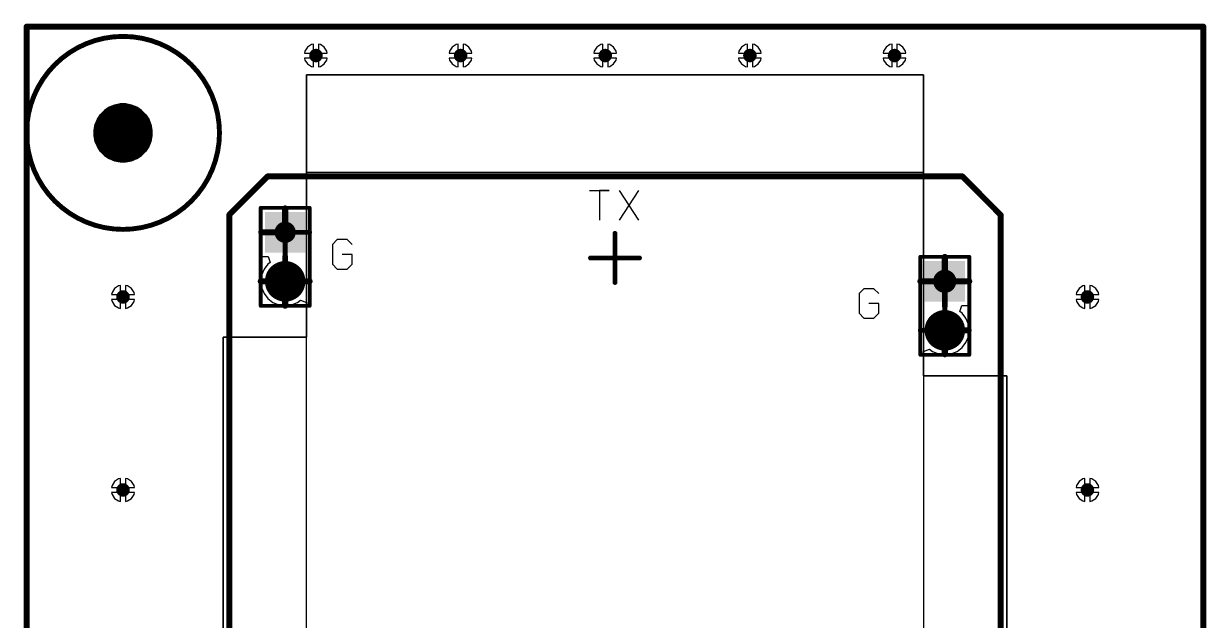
# Model space of a CAD drawing. Header units: millimetres. Extents: x 45 to 209, y 90 to 189.
# Drawn here: x 111.2 to 172.5, y 158.1 to 189 of the extents above; entities that cross this region are included whole.
import ezdxf

# ---------------------------------------------------------------- set-up
doc = ezdxf.new("R2010")
doc.units = ezdxf.units.MM
for name, color, linetype in [('BottomLayer', 5, 'Continuous'), ('BottomSolder', 6, 'Continuous'), ('Mechanical1', 6, 'Continuous'), ('Mechanical15', 56, 'Continuous'), ('Mechanical3', 76, 'Continuous'), ('MultiLayer', 9, 'Continuous'), ('PadHoleLayer', 156, 'Continuous'), ('TopLayer', 1, 'Continuous'), ('TopOverlay', 2, 'Continuous'), ('TopPaste', 8, 'Continuous'), ('TopSolder', 216, 'Continuous'), ('ViaHoleLayer', 16, 'Continuous')]:
    doc.layers.add(name, color=color, linetype=linetype)

# ---------------------------------------------------------------- blocks, each defined once
blk = doc.blocks.new('25B19271_CD6F_4BC8_A99B_F617D566DC9C_11')
at = {"layer": 'Mechanical3', "const_width": 0.254}
for points in [[(-17.1, 38.16), (-17.1, 40.7)], [(-18.37, 39.43), (-15.83, 39.43)], [(0, 36.83), (0, 39.37)], [(-17.1, 35.62), (-17.1, 38.16)], [(-1.27, 38.1), (1.27, 38.1)], [(17.1, 35.62), (17.1, 38.16)], [(-18.37, 36.89), (-15.83, 36.89)], [(15.83, 36.89), (18.37, 36.89)], [(17.1, 33.08), (17.1, 35.62)], [(15.83, 34.35), (18.37, 34.35)], [(-17.1, 0), (-17.1, 2.54)], [(17.1, 0), (17.1, 2.54)], [(-18.37, 1.27), (-15.83, 1.27)], [(0, -1.27), (0, 1.27)], [(15.83, 1.27), (18.37, 1.27)], [(-17.1, -2.54), (-17.1, 0)], [(-1.27, 0), (1.27, 0)], [(17.1, -2.54), (17.1, 0)], [(-18.37, -1.27), (-15.83, -1.27)], [(15.83, -1.27), (18.37, -1.27)]]:
    blk.add_lwpolyline(points, dxfattribs=at)
at = {"layer": 'Mechanical3', "const_width": 0.127}
for points in [[(-17.164, 40.7, 1), (-17.037, 40.7, 1)], [(-18.434, 39.43, 1), (-18.307, 39.43, 1)], [(-15.894, 39.43, 1), (-15.767, 39.43, 1)], [(-0.064, 39.37, 1), (0.064, 39.37, 1)], [(-17.164, 38.16, 1), (-17.037, 38.16, 1)], [(-17.164, 38.16, 1), (-17.037, 38.16, 1)], [(-1.333, 38.1, 1), (-1.206, 38.1, 1)], [(1.206, 38.1, 1), (1.333, 38.1, 1)], [(17.036, 38.16, 1), (17.163, 38.16, 1)], [(-18.434, 36.89, 1), (-18.307, 36.89, 1)], [(-15.894, 36.89, 1), (-15.767, 36.89, 1)], [(-0.064, 36.83, 1), (0.064, 36.83, 1)], [(15.766, 36.89, 1), (15.893, 36.89, 1)], [(18.306, 36.89, 1), (18.433, 36.89, 1)], [(-17.164, 35.62, 1), (-17.037, 35.62, 1)], [(17.036, 35.62, 1), (17.163, 35.62, 1)], [(17.036, 35.62, 1), (17.163, 35.62, 1)], [(15.766, 34.35, 1), (15.893, 34.35, 1)], [(18.306, 34.35, 1), (18.433, 34.35, 1)], [(17.036, 33.08, 1), (17.163, 33.08, 1)], [(-17.164, 2.54, 1), (-17.037, 2.54, 1)], [(17.036, 2.54, 1), (17.163, 2.54, 1)], [(-18.434, 1.27, 1), (-18.307, 1.27, 1)], [(-15.894, 1.27, 1), (-15.767, 1.27, 1)], [(-0.064, 1.27, 1), (0.064, 1.27, 1)], [(15.766, 1.27, 1), (15.893, 1.27, 1)], [(18.306, 1.27, 1), (18.433, 1.27, 1)], [(-17.164, 0, 1), (-17.037, 0, 1)], [(-17.164, 0, 1), (-17.037, 0, 1)], [(-1.333, 0, 1), (-1.206, 0, 1)], [(1.206, 0, 1), (1.333, 0, 1)], [(17.036, 0, 1), (17.163, 0, 1)], [(17.036, 0, 1), (17.163, 0, 1)], [(-18.434, -1.27, 1), (-18.307, -1.27, 1)], [(-15.894, -1.27, 1), (-15.767, -1.27, 1)], [(-0.064, -1.27, 1), (0.064, -1.27, 1)], [(15.766, -1.27, 1), (15.893, -1.27, 1)], [(18.306, -1.27, 1), (18.433, -1.27, 1)], [(-17.164, -2.54, 1), (-17.037, -2.54, 1)], [(17.036, -2.54, 1), (17.163, -2.54, 1)]]:
    blk.add_lwpolyline(points, format="xyb", close=True, dxfattribs=at)
at = {"layer": 'MultiLayer'}
for p, q in [((-16, 34), (-16, 42.545)), ((-16, 42.545), (-16, 42.545)), ((-16, 42.545), (16, 42.545)), ((16, 42.545), (16, 32)), ((-20.32, 4), (-20.32, 34)), ((-20.32, 34), (-16, 34)), ((16, 32), (20.32, 32)), ((20.32, 32), (20.32, 4)), ((-16, 4), (-20.32, 4)), ((-16, -4.17), (-16, 4)), ((20.32, 4), (16, 4)), ((16, 4), (16, -4.445)), ((20.32, 4), (20.32, 4)), ((15.725, -4.17), (-16, -4.17)), ((16, -4.445), (15.725, -4.17))]:
    blk.add_line(p, q, dxfattribs=at)
at = {"layer": 'TopLayer'}
blk.add_line((-16, 42), (-16, 42), dxfattribs=at)
at = {"layer": 'TopOverlay'}
for p, q in [((-1.315, 41.589), (-0.299, 41.589)), ((-0.299, 41.589), (-0.807, 41.589)), ((-0.807, 41.589), (-0.807, 40.065)), ((0.209, 41.589), (1.224, 40.065)), ((1.224, 41.589), (0.209, 40.065)), ((-14.396, 39.049), (-14.65, 38.795)), ((-14.65, 38.795), (-14.65, 37.779)), ((-13.888, 39.049), (-14.396, 39.049)), ((-13.634, 38.795), (-13.888, 39.049)), ((-13.634, 38.287), (-14.142, 38.287)), ((-13.634, 37.779), (-13.634, 38.287)), ((-14.65, 37.779), (-14.396, 37.525)), ((-14.396, 37.525), (-13.888, 37.525)), ((-13.888, 37.525), (-13.634, 37.779)), ((12.909, 36.509), (12.655, 36.255)), ((12.655, 36.255), (12.655, 35.239)), ((13.417, 36.509), (12.909, 36.509)), ((13.671, 36.255), (13.417, 36.509)), ((13.671, 35.747), (13.163, 35.747)), ((13.671, 35.239), (13.671, 35.747)), ((12.655, 35.239), (12.909, 34.985)), ((12.909, 34.985), (13.417, 34.985)), ((13.417, 34.985), (13.671, 35.239)), ((-14.65, 0.949), (-14.142, 0.949)), ((-14.142, 0.949), (-14.396, 0.949)), ((-14.396, 0.949), (-14.396, -0.575)), ((-12.365, 0.949), (-13.38, 0.949)), ((-13.38, 0.949), (-13.38, 0.187)), ((13.671, 0.949), (12.655, 0.949)), ((12.655, 0.949), (12.655, 0.187)), ((14.179, 0.949), (14.179, -0.067)), ((15.194, -0.067), (15.194, 0.949)), ((-13.38, 0.187), (-12.873, 0.187)), ((-12.873, 0.187), (-13.38, 0.187)), ((-13.38, 0.187), (-13.38, -0.575)), ((12.655, 0.187), (13.163, 0.441)), ((13.163, 0.441), (13.417, 0.441)), ((13.417, 0.441), (13.671, 0.187)), ((13.671, 0.187), (13.671, -0.321)), ((-14.396, -0.575), (-14.65, -0.575)), ((-14.65, -0.575), (-14.142, -0.575)), ((12.909, -0.575), (12.655, -0.321)), ((13.417, -0.575), (12.909, -0.575)), ((13.671, -0.321), (13.417, -0.575)), ((14.179, -0.067), (14.686, -0.575)), ((14.686, -0.575), (15.194, -0.067)), ((-0.68, -3.115), (-0.68, -1.591)), ((-0.68, -1.591), (0.082, -1.591)), ((0.082, -1.591), (0.336, -1.845)), ((0.844, -1.591), (1.859, -3.115)), ((1.859, -1.591), (0.844, -3.115)), ((0.336, -2.353), (0.082, -2.607)), ((0.336, -1.845), (0.336, -2.353)), ((0.082, -2.607), (-0.68, -2.607)), ((-0.172, -2.607), (0.336, -3.115))]:
    blk.add_line(p, q, dxfattribs=at)
at = {"layer": 'TopOverlay', "const_width": 0.254}
for points in [[(-20, 40.33), (-18, 42.33)], [(-20, 40.33), (-18, 42.33)], [(-18, 42.33), (18, 42.33)], [(-18, 42.33), (18, 42.33)], [(18, 42.33), (20, 40.33)], [(18, 42.33), (20, 40.33)], [(-20, -2.17), (-20, 40.33)], [(-20, -2.17), (-20, 40.33)], [(20, -2.17), (20, 40.33)], [(20, -2.17), (20, 40.33)], [(-20, -2.17), (-18, -4.17)], [(-20, -2.17), (-18, -4.17)], [(18, -4.17), (20, -2.17)], [(18, -4.17), (20, -2.17)], [(-18, -4.17), (18, -4.17)], [(-18, -4.17), (18, -4.17)]]:
    blk.add_lwpolyline(points, dxfattribs=at)
at = {"layer": 'TopOverlay', "const_width": 0.127}
for points in [[(-18.064, 42.33, 1), (-17.937, 42.33, 1)], [(-18.064, 42.33, 1), (-17.937, 42.33, 1)], [(-18.064, 42.33, 1), (-17.937, 42.33, 1)], [(-18.064, 42.33, 1), (-17.937, 42.33, 1)], [(17.936, 42.33, 1), (18.063, 42.33, 1)], [(17.936, 42.33, 1), (18.063, 42.33, 1)], [(17.936, 42.33, 1), (18.063, 42.33, 1)], [(17.936, 42.33, 1), (18.063, 42.33, 1)], [(-20.064, 40.33, 1), (-19.937, 40.33, 1)], [(-20.064, 40.33, 1), (-19.937, 40.33, 1)], [(-20.064, 40.33, 1), (-19.937, 40.33, 1)], [(-20.064, 40.33, 1), (-19.937, 40.33, 1)], [(19.936, 40.33, 1), (20.063, 40.33, 1)], [(19.936, 40.33, 1), (20.063, 40.33, 1)], [(19.936, 40.33, 1), (20.063, 40.33, 1)], [(19.936, 40.33, 1), (20.063, 40.33, 1)], [(-20.064, -2.17, 1), (-19.937, -2.17, 1)], [(-20.064, -2.17, 1), (-19.937, -2.17, 1)], [(-20.064, -2.17, 1), (-19.937, -2.17, 1)], [(-20.064, -2.17, 1), (-19.937, -2.17, 1)], [(19.936, -2.17, 1), (20.063, -2.17, 1)], [(19.936, -2.17, 1), (20.063, -2.17, 1)], [(19.936, -2.17, 1), (20.063, -2.17, 1)], [(19.936, -2.17, 1), (20.063, -2.17, 1)], [(-18.064, -4.17, 1), (-17.937, -4.17, 1)], [(-18.064, -4.17, 1), (-17.937, -4.17, 1)], [(-18.064, -4.17, 1), (-17.937, -4.17, 1)], [(-18.064, -4.17, 1), (-17.937, -4.17, 1)], [(17.936, -4.17, 1), (18.063, -4.17, 1)], [(17.936, -4.17, 1), (18.063, -4.17, 1)], [(17.936, -4.17, 1), (18.063, -4.17, 1)], [(17.936, -4.17, 1), (18.063, -4.17, 1)]]:
    blk.add_lwpolyline(points, format="xyb", close=True, dxfattribs=at)
blk = doc.blocks.new('0FBEB40D_2B6D_43C7_945F_A2D40A82B953_55')
at = {"layer": 'BottomLayer', "const_width": 1}
blk.add_lwpolyline([(2.04, 0, 1), (3.04, 0, 1)], format="xyb", close=True, dxfattribs=at)
at = {"layer": 'BottomLayer'}
blk.add_solid([(-1, -1), (1, -1), (-1, 1), (1, 1)], dxfattribs=at)
at = {"layer": 'BottomSolder', "const_width": 1.051}
blk.add_lwpolyline([(2.015, 0, 1), (3.065, 0, 1)], format="xyb", close=True, dxfattribs=at)
at = {"layer": 'BottomSolder'}
blk.add_solid([(-1.051, -1.051), (1.051, -1.051), (-1.051, 1.051), (1.051, 1.051)], dxfattribs=at)
at = {"layer": 'MultiLayer', "const_width": 1}
blk.add_lwpolyline([(2.04, 0, 1), (3.04, 0, 1)], format="xyb", close=True, dxfattribs=at)
at = {"layer": 'MultiLayer'}
blk.add_solid([(-1, -1), (1, -1), (-1, 1), (1, 1)], dxfattribs=at)
at = {"layer": 'PadHoleLayer', "const_width": 0.55}
for points in [[(-0.275, 0, 1), (0.275, 0, 1)], [(2.265, 0, 1), (2.815, 0, 1)]]:
    blk.add_lwpolyline(points, format="xyb", close=True, dxfattribs=at)
at = {"layer": 'TopLayer', "const_width": 1}
blk.add_lwpolyline([(2.04, 0, 1), (3.04, 0, 1)], format="xyb", close=True, dxfattribs=at)
at = {"layer": 'TopLayer'}
blk.add_solid([(-1, -1), (1, -1), (-1, 1), (1, 1)], dxfattribs=at)
at = {"layer": 'TopOverlay', "const_width": 0.2}
for points in [[(3.81, 1.27), (-1.27, 1.27)], [(-1.27, -1.27), (-1.27, 1.27)], [(3.81, -1.27), (3.81, 1.27)], [(3.81, -1.27), (-1.27, -1.27)]]:
    blk.add_lwpolyline(points, dxfattribs=at)
at = {"layer": 'TopOverlay', "const_width": 0.1}
for points in [[(-1.32, 1.27, 1), (-1.22, 1.27, 1)], [(-1.32, 1.27, 1), (-1.22, 1.27, 1)], [(3.76, 1.27, 1), (3.86, 1.27, 1)], [(3.76, 1.27, 1), (3.86, 1.27, 1)], [(-1.32, -1.27, 1), (-1.22, -1.27, 1)], [(-1.32, -1.27, 1), (-1.22, -1.27, 1)], [(3.76, -1.27, 1), (3.86, -1.27, 1)], [(3.76, -1.27, 1), (3.86, -1.27, 1)]]:
    blk.add_lwpolyline(points, format="xyb", close=True, dxfattribs=at)
at = {"layer": 'TopSolder', "const_width": 1.051}
blk.add_lwpolyline([(2.015, 0, 1), (3.065, 0, 1)], format="xyb", close=True, dxfattribs=at)
at = {"layer": 'TopSolder'}
blk.add_solid([(-1.051, -1.051), (1.051, -1.051), (-1.051, 1.051), (1.051, 1.051)], dxfattribs=at)
blk = doc.blocks.new('0FBEB40D_2B6D_43C7_945F_A2D40A82B953_56')
at = {"layer": 'BottomLayer', "const_width": 1}
blk.add_lwpolyline([(2.04, 0, 1), (3.04, 0, 1)], format="xyb", close=True, dxfattribs=at)
at = {"layer": 'BottomLayer'}
blk.add_solid([(-1, -1), (1, -1), (-1, 1), (1, 1)], dxfattribs=at)
at = {"layer": 'BottomSolder', "const_width": 1.051}
blk.add_lwpolyline([(2.015, 0, 1), (3.065, 0, 1)], format="xyb", close=True, dxfattribs=at)
at = {"layer": 'BottomSolder'}
blk.add_solid([(-1.051, -1.051), (1.051, -1.051), (-1.051, 1.051), (1.051, 1.051)], dxfattribs=at)
at = {"layer": 'MultiLayer', "const_width": 1}
blk.add_lwpolyline([(2.04, 0, 1), (3.04, 0, 1)], format="xyb", close=True, dxfattribs=at)
at = {"layer": 'MultiLayer'}
blk.add_solid([(-1, -1), (1, -1), (-1, 1), (1, 1)], dxfattribs=at)
at = {"layer": 'PadHoleLayer', "const_width": 0.55}
for points in [[(-0.275, 0, 1), (0.275, 0, 1)], [(2.265, 0, 1), (2.815, 0, 1)]]:
    blk.add_lwpolyline(points, format="xyb", close=True, dxfattribs=at)
at = {"layer": 'TopLayer', "const_width": 1}
blk.add_lwpolyline([(2.04, 0, 1), (3.04, 0, 1)], format="xyb", close=True, dxfattribs=at)
at = {"layer": 'TopLayer'}
blk.add_solid([(-1, -1), (1, -1), (-1, 1), (1, 1)], dxfattribs=at)
at = {"layer": 'TopOverlay', "const_width": 0.2}
for points in [[(3.81, 1.27), (-1.27, 1.27)], [(-1.27, -1.27), (-1.27, 1.27)], [(3.81, -1.27), (3.81, 1.27)], [(3.81, -1.27), (-1.27, -1.27)]]:
    blk.add_lwpolyline(points, dxfattribs=at)
at = {"layer": 'TopOverlay', "const_width": 0.1}
for points in [[(-1.32, 1.27, 1), (-1.22, 1.27, 1)], [(-1.32, 1.27, 1), (-1.22, 1.27, 1)], [(3.76, 1.27, 1), (3.86, 1.27, 1)], [(3.76, 1.27, 1), (3.86, 1.27, 1)], [(-1.32, -1.27, 1), (-1.22, -1.27, 1)], [(-1.32, -1.27, 1), (-1.22, -1.27, 1)], [(3.76, -1.27, 1), (3.86, -1.27, 1)], [(3.76, -1.27, 1), (3.86, -1.27, 1)]]:
    blk.add_lwpolyline(points, format="xyb", close=True, dxfattribs=at)
at = {"layer": 'TopSolder', "const_width": 1.051}
blk.add_lwpolyline([(2.015, 0, 1), (3.065, 0, 1)], format="xyb", close=True, dxfattribs=at)
at = {"layer": 'TopSolder'}
blk.add_solid([(-1.051, -1.051), (1.051, -1.051), (-1.051, 1.051), (1.051, 1.051)], dxfattribs=at)
blk = doc.blocks.new('FIDUCIAL_IPC_7351A_68')
at = {"layer": 'Mechanical15', "const_width": 0.1}
for points in [[(-0.5, 0), (0.5, 0)], [(0, -0.5), (0, 0.5)]]:
    blk.add_lwpolyline(points, dxfattribs=at)
at = {"layer": 'Mechanical15', "const_width": 0.05}
for points in [[(-0.525, 0, 1), (-0.475, 0, 1)], [(-0.025, 0.5, 1), (0.025, 0.5, 1)], [(0.475, 0, 1), (0.525, 0, 1)], [(-0.025, -0.5, 1), (0.025, -0.5, 1)]]:
    blk.add_lwpolyline(points, format="xyb", close=True, dxfattribs=at)
at = {"layer": 'Mechanical3'}
for points, const_width in [([(5, 0, 1), (-5, 0, 1)], 0.254), ([(-5.064, 0, 1), (-4.937, 0, 1)], 0.127), ([(4.937, 0, 1), (5.064, 0, 1)], 0.127)]:
    blk.add_lwpolyline(points, format="xyb", close=True, dxfattribs=dict(at, const_width=const_width))
at = {"layer": 'TopLayer'}
for p, q in [((-0.956, 1.165), (-0.711, 1.329)), ((-0.711, 1.329), (-0.438, 1.442)), ((-0.438, 1.442), (-0.148, 1.5)), ((-0.148, 1.5), (0, 1.5)), ((0, 1.5), (0.148, 1.5)), ((0.148, 1.5), (0.438, 1.442)), ((0.438, 1.442), (0.711, 1.329)), ((0.711, 1.329), (0.956, 1.165)), ((-1.442, 0.438), (-1.329, 0.711)), ((-1.329, 0.711), (-1.165, 0.956)), ((-1.165, 0.956), (-0.956, 1.165)), ((0.956, 1.165), (1.165, 0.956)), ((1.165, 0.956), (1.329, 0.711)), ((1.329, 0.711), (1.442, 0.438)), ((-1.5, 0.148), (-1.442, 0.438)), ((-1.5, 0), (-1.5, 0.148)), ((-1.5, -0.148), (-1.5, 0)), ((1.442, 0.438), (1.5, 0.148)), ((1.5, 0.148), (1.5, 0)), ((1.5, 0), (1.5, -0.148)), ((-1.442, -0.438), (-1.5, -0.148)), ((-1.329, -0.711), (-1.442, -0.438)), ((1.442, -0.438), (1.329, -0.711)), ((1.5, -0.148), (1.442, -0.438)), ((-1.165, -0.956), (-1.329, -0.711)), ((-0.956, -1.165), (-1.165, -0.956)), ((-0.711, -1.329), (-0.956, -1.165)), ((0.956, -1.165), (0.711, -1.329)), ((1.165, -0.956), (0.956, -1.165)), ((1.329, -0.711), (1.165, -0.956)), ((-0.438, -1.442), (-0.711, -1.329)), ((-0.148, -1.5), (-0.438, -1.442)), ((0, -1.5), (-0.148, -1.5)), ((0, -1.5), (0, -1.5)), ((0.148, -1.5), (0, -1.5)), ((0.438, -1.442), (0.148, -1.5)), ((0.711, -1.329), (0.438, -1.442))]:
    blk.add_line(p, q, dxfattribs=at)
at = {"layer": 'TopLayer', "const_width": 0.5}
blk.add_lwpolyline([(-0.25, 0, 1), (0.25, 0, 1)], format="xyb", close=True, dxfattribs=at)
at = {"layer": 'TopPaste', "const_width": 0.5}
blk.add_lwpolyline([(-0.25, 0, 1), (0.25, 0, 1)], format="xyb", close=True, dxfattribs=at)
at = {"layer": 'TopSolder', "const_width": 1.5}
blk.add_lwpolyline([(-0.75, 0, 1), (0.75, 0, 1)], format="xyb", close=True, dxfattribs=at)

msp = doc.modelspace()

# ---------------------------------------------------------------- linework, layer by layer
at = {"layer": 'BottomLayer'}
for p, q in [((111.321, 188.866), (111.327, 188.872)), ((111.321, 92.366), (111.321, 188.866)), ((111.327, 188.872), (172.327, 188.872)), ((172.327, 188.872), (172.334, 188.866)), ((172.334, 188.866), (172.334, 92.359)), ((125.885, 187.808), (125.752, 187.608)), ((126.085, 187.942), (125.885, 187.808)), ((126.194, 187.963), (126.085, 187.942)), ((126.194, 187.5), (126.194, 187.963)), ((126.556, 187.942), (126.448, 187.963)), ((126.448, 187.963), (126.448, 187.5)), ((126.756, 187.808), (126.556, 187.942)), ((126.89, 187.608), (126.756, 187.808)), ((133.385, 187.808), (133.252, 187.608)), ((133.585, 187.942), (133.385, 187.808)), ((133.694, 187.963), (133.585, 187.942)), ((133.694, 187.5), (133.694, 187.963)), ((134.056, 187.942), (133.948, 187.963)), ((133.948, 187.963), (133.948, 187.5)), ((134.256, 187.808), (134.056, 187.942)), ((134.39, 187.608), (134.256, 187.808)), ((140.885, 187.808), (140.752, 187.608)), ((141.085, 187.942), (140.885, 187.808)), ((141.194, 187.963), (141.085, 187.942)), ((141.194, 187.5), (141.194, 187.963)), ((141.556, 187.942), (141.448, 187.963)), ((141.448, 187.963), (141.448, 187.5)), ((141.756, 187.808), (141.556, 187.942)), ((141.89, 187.608), (141.756, 187.808)), ((148.385, 187.808), (148.252, 187.608)), ((148.585, 187.942), (148.385, 187.808)), ((148.694, 187.963), (148.585, 187.942)), ((148.694, 187.5), (148.694, 187.963)), ((149.056, 187.942), (148.948, 187.963)), ((148.948, 187.963), (148.948, 187.5)), ((149.256, 187.808), (149.056, 187.942)), ((149.39, 187.608), (149.256, 187.808)), ((155.885, 187.808), (155.752, 187.608)), ((156.085, 187.942), (155.885, 187.808)), ((156.194, 187.963), (156.085, 187.942)), ((156.194, 187.5), (156.194, 187.963)), ((156.556, 187.942), (156.448, 187.963)), ((156.448, 187.963), (156.448, 187.5)), ((156.756, 187.808), (156.556, 187.942)), ((156.89, 187.608), (156.756, 187.808)), ((125.752, 187.608), (125.73, 187.5)), ((125.73, 187.5), (126.194, 187.5)), ((126.194, 187.246), (125.73, 187.246)), ((125.73, 187.246), (125.752, 187.137)), ((125.752, 187.137), (125.885, 186.937)), ((126.194, 186.782), (126.194, 187.246)), ((126.448, 187.5), (126.911, 187.5)), ((126.911, 187.246), (126.448, 187.246)), ((126.448, 187.246), (126.448, 186.782)), ((126.756, 186.937), (126.89, 187.137)), ((126.911, 187.5), (126.89, 187.608)), ((126.89, 187.137), (126.911, 187.246)), ((133.252, 187.608), (133.23, 187.5)), ((133.23, 187.5), (133.694, 187.5)), ((133.694, 187.246), (133.23, 187.246)), ((133.23, 187.246), (133.252, 187.137)), ((133.252, 187.137), (133.385, 186.937)), ((133.694, 186.782), (133.694, 187.246)), ((133.948, 187.5), (134.411, 187.5)), ((134.411, 187.246), (133.948, 187.246)), ((133.948, 187.246), (133.948, 186.782)), ((134.256, 186.937), (134.39, 187.137)), ((134.411, 187.5), (134.39, 187.608)), ((134.39, 187.137), (134.411, 187.246)), ((140.752, 187.608), (140.73, 187.5)), ((140.73, 187.5), (141.194, 187.5)), ((141.194, 187.246), (140.73, 187.246)), ((140.73, 187.246), (140.752, 187.137)), ((140.752, 187.137), (140.885, 186.937)), ((141.194, 186.782), (141.194, 187.246)), ((141.448, 187.5), (141.911, 187.5)), ((141.911, 187.246), (141.448, 187.246)), ((141.448, 187.246), (141.448, 186.782)), ((141.756, 186.937), (141.89, 187.137)), ((141.911, 187.5), (141.89, 187.608)), ((141.89, 187.137), (141.911, 187.246)), ((148.252, 187.608), (148.23, 187.5)), ((148.23, 187.5), (148.694, 187.5)), ((148.694, 187.246), (148.23, 187.246)), ((148.23, 187.246), (148.252, 187.137)), ((148.252, 187.137), (148.385, 186.937)), ((148.694, 186.782), (148.694, 187.246)), ((148.948, 187.5), (149.411, 187.5)), ((149.411, 187.246), (148.948, 187.246)), ((148.948, 187.246), (148.948, 186.782)), ((149.256, 186.937), (149.39, 187.137)), ((149.411, 187.5), (149.39, 187.608)), ((149.39, 187.137), (149.411, 187.246)), ((155.752, 187.608), (155.73, 187.5)), ((155.73, 187.5), (156.194, 187.5)), ((156.194, 187.246), (155.73, 187.246)), ((155.73, 187.246), (155.752, 187.137)), ((155.752, 187.137), (155.885, 186.937)), ((156.194, 186.782), (156.194, 187.246)), ((156.448, 187.5), (156.911, 187.5)), ((156.911, 187.246), (156.448, 187.246)), ((156.448, 187.246), (156.448, 186.782)), ((156.756, 186.937), (156.89, 187.137)), ((156.911, 187.5), (156.89, 187.608)), ((156.89, 187.137), (156.911, 187.246)), ((125.885, 186.937), (126.085, 186.804)), ((126.085, 186.804), (126.194, 186.782)), ((126.448, 186.782), (126.556, 186.804)), ((126.556, 186.804), (126.756, 186.937)), ((133.385, 186.937), (133.585, 186.804)), ((133.585, 186.804), (133.694, 186.782)), ((133.948, 186.782), (134.056, 186.804)), ((134.056, 186.804), (134.256, 186.937)), ((140.885, 186.937), (141.085, 186.804)), ((141.085, 186.804), (141.194, 186.782)), ((141.448, 186.782), (141.556, 186.804)), ((141.556, 186.804), (141.756, 186.937)), ((148.385, 186.937), (148.585, 186.804)), ((148.585, 186.804), (148.694, 186.782)), ((148.948, 186.782), (149.056, 186.804)), ((149.056, 186.804), (149.256, 186.937)), ((155.885, 186.937), (156.085, 186.804)), ((156.085, 186.804), (156.194, 186.782)), ((156.448, 186.782), (156.556, 186.804)), ((156.556, 186.804), (156.756, 186.937)), ((157.827, 186.366), (125.827, 186.366)), ((125.827, 186.366), (125.827, 181.331)), ((157.827, 176.93), (157.827, 186.366)), ((125.827, 181.331), (125.827, 179.47)), ((124.6, 179.47), (123.473, 179.47)), ((123.473, 179.47), (123.473, 178.343)), ((124.6, 178.343), (124.6, 179.47)), ((125.827, 179.47), (124.854, 179.47)), ((124.854, 179.47), (124.854, 178.216)), ((123.473, 178.343), (124.6, 178.343)), ((124.727, 178.089), (123.473, 178.089)), ((123.473, 178.089), (123.473, 176.962)), ((124.854, 178.216), (124.727, 178.216)), ((124.727, 178.216), (124.727, 178.089)), ((123.473, 176.962), (123.843, 176.962)), ((123.946, 176.657), (123.833, 176.57)), ((123.843, 176.962), (123.946, 176.657)), ((158.8, 176.93), (157.827, 176.93)), ((158.8, 175.676), (158.8, 176.93)), ((160.181, 176.93), (159.054, 176.93)), ((159.054, 176.93), (159.054, 175.803)), ((160.181, 175.803), (160.181, 176.93)), ((123.506, 176.003), (123.479, 175.803)), ((123.632, 176.308), (123.506, 176.003)), ((123.833, 176.57), (123.632, 176.308)), ((116.085, 175.435), (115.885, 175.301)), ((116.194, 175.456), (116.085, 175.435)), ((116.194, 174.993), (116.194, 175.456)), ((116.556, 175.435), (116.448, 175.456)), ((116.448, 175.456), (116.448, 174.993)), ((116.756, 175.301), (116.556, 175.435)), ((123.479, 175.803), (124.727, 175.803)), ((124.6, 175.549), (123.479, 175.549)), ((123.479, 175.549), (123.506, 175.348)), ((124.6, 174.427), (124.6, 175.549)), ((124.727, 175.803), (124.727, 175.676)), ((124.727, 175.676), (124.854, 175.676)), ((124.854, 175.676), (124.854, 174.427)), ((158.927, 175.676), (158.8, 175.676)), ((158.927, 175.549), (158.927, 175.676)), ((160.181, 175.549), (158.927, 175.549)), ((159.054, 175.803), (160.181, 175.803)), ((160.181, 174.422), (160.181, 175.549)), ((166.085, 175.435), (165.885, 175.301)), ((166.194, 175.456), (166.085, 175.435)), ((166.194, 174.993), (166.194, 175.456)), ((166.556, 175.435), (166.448, 175.456)), ((166.448, 175.456), (166.448, 174.993)), ((166.756, 175.301), (166.556, 175.435)), ((115.752, 175.101), (115.73, 174.993)), ((115.73, 174.993), (116.194, 174.993)), ((115.885, 175.301), (115.752, 175.101)), ((116.448, 174.993), (116.911, 174.993)), ((116.89, 175.101), (116.756, 175.301)), ((116.911, 174.993), (116.89, 175.101)), ((123.506, 175.348), (123.632, 175.043)), ((123.632, 175.043), (123.833, 174.781)), ((123.833, 174.781), (124.095, 174.58)), ((165.752, 175.101), (165.73, 174.993)), ((165.73, 174.993), (166.194, 174.993)), ((165.885, 175.301), (165.752, 175.101)), ((166.448, 174.993), (166.911, 174.993)), ((166.89, 175.101), (166.756, 175.301)), ((166.911, 174.993), (166.89, 175.101)), ((116.194, 174.739), (115.73, 174.739)), ((115.73, 174.739), (115.752, 174.63)), ((115.752, 174.63), (115.885, 174.43)), ((115.885, 174.43), (116.085, 174.297)), ((116.085, 174.297), (116.194, 174.275)), ((116.194, 174.275), (116.194, 174.739)), ((116.911, 174.739), (116.448, 174.739)), ((116.448, 174.739), (116.448, 174.275)), ((116.448, 174.275), (116.556, 174.297)), ((116.556, 174.297), (116.756, 174.43)), ((116.756, 174.43), (116.89, 174.63)), ((116.89, 174.63), (116.911, 174.739)), ((124.095, 174.58), (124.4, 174.454)), ((124.4, 174.454), (124.6, 174.427)), ((124.854, 174.427), (125.055, 174.454)), ((125.055, 174.454), (125.36, 174.58)), ((125.36, 174.58), (125.523, 174.705)), ((125.523, 174.705), (125.827, 174.574)), ((125.827, 174.574), (125.827, 172.786)), ((159.709, 174.117), (159.812, 174.422)), ((159.812, 174.422), (160.181, 174.422)), ((166.194, 174.739), (165.73, 174.739)), ((165.73, 174.739), (165.752, 174.63)), ((165.752, 174.63), (165.885, 174.43)), ((165.885, 174.43), (166.085, 174.297)), ((166.085, 174.297), (166.194, 174.275)), ((166.194, 174.275), (166.194, 174.739)), ((166.911, 174.739), (166.448, 174.739)), ((166.448, 174.739), (166.448, 174.275)), ((166.448, 174.275), (166.556, 174.297)), ((166.556, 174.297), (166.756, 174.43)), ((166.756, 174.43), (166.89, 174.63)), ((166.89, 174.63), (166.911, 174.739)), ((159.822, 174.03), (159.709, 174.117)), ((160.023, 173.768), (159.822, 174.03)), ((160.149, 173.463), (160.023, 173.768)), ((158.8, 171.887), (158.8, 173.136)), ((158.8, 173.136), (158.927, 173.136)), ((158.927, 173.136), (158.927, 173.263)), ((158.927, 173.263), (160.176, 173.263)), ((160.176, 173.009), (159.054, 173.009)), ((159.054, 173.009), (159.054, 171.887)), ((160.176, 173.263), (160.149, 173.463)), ((160.149, 172.808), (160.176, 173.009)), ((125.827, 172.786), (121.507, 172.786)), ((121.507, 172.786), (121.507, 142.786)), ((159.822, 172.241), (160.023, 172.503)), ((160.023, 172.503), (160.149, 172.808)), ((157.827, 172.034), (158.132, 172.165)), ((157.827, 170.786), (157.827, 172.034)), ((158.132, 172.165), (158.295, 172.04)), ((158.295, 172.04), (158.6, 171.914)), ((158.6, 171.914), (158.8, 171.887)), ((159.054, 171.887), (159.255, 171.914)), ((159.255, 171.914), (159.56, 172.04)), ((159.56, 172.04), (159.822, 172.241)), ((162.147, 170.786), (157.827, 170.786)), ((162.147, 142.786), (162.147, 170.786)), ((115.752, 165.101), (115.73, 164.993)), ((115.73, 164.993), (116.194, 164.993)), ((115.885, 165.301), (115.752, 165.101)), ((116.085, 165.435), (115.885, 165.301)), ((116.194, 165.456), (116.085, 165.435)), ((116.194, 164.993), (116.194, 165.456)), ((116.556, 165.435), (116.448, 165.456)), ((116.448, 165.456), (116.448, 164.993)), ((116.448, 164.993), (116.911, 164.993)), ((116.756, 165.301), (116.556, 165.435)), ((116.89, 165.101), (116.756, 165.301)), ((116.911, 164.993), (116.89, 165.101)), ((165.752, 165.101), (165.73, 164.993)), ((165.73, 164.993), (166.194, 164.993)), ((165.885, 165.301), (165.752, 165.101)), ((166.085, 165.435), (165.885, 165.301)), ((166.194, 165.456), (166.085, 165.435)), ((166.194, 164.993), (166.194, 165.456)), ((166.556, 165.435), (166.448, 165.456)), ((166.448, 165.456), (166.448, 164.993)), ((166.448, 164.993), (166.911, 164.993)), ((166.756, 165.301), (166.556, 165.435)), ((166.89, 165.101), (166.756, 165.301)), ((166.911, 164.993), (166.89, 165.101)), ((116.194, 164.739), (115.73, 164.739)), ((115.73, 164.739), (115.752, 164.63)), ((115.752, 164.63), (115.885, 164.43)), ((115.885, 164.43), (116.085, 164.297)), ((116.194, 164.275), (116.194, 164.739)), ((116.911, 164.739), (116.448, 164.739)), ((116.448, 164.739), (116.448, 164.275)), ((116.556, 164.297), (116.756, 164.43)), ((116.756, 164.43), (116.89, 164.63)), ((116.89, 164.63), (116.911, 164.739)), ((166.194, 164.739), (165.73, 164.739)), ((165.73, 164.739), (165.752, 164.63)), ((165.752, 164.63), (165.885, 164.43)), ((165.885, 164.43), (166.085, 164.297)), ((166.194, 164.275), (166.194, 164.739)), ((166.911, 164.739), (166.448, 164.739)), ((166.448, 164.739), (166.448, 164.275)), ((166.556, 164.297), (166.756, 164.43)), ((166.756, 164.43), (166.89, 164.63)), ((166.89, 164.63), (166.911, 164.739)), ((116.085, 164.297), (116.194, 164.275)), ((116.448, 164.275), (116.556, 164.297)), ((166.085, 164.297), (166.194, 164.275)), ((166.448, 164.275), (166.556, 164.297))]:
    msp.add_line(p, q, dxfattribs=at)
at = {"layer": 'BottomLayer', "const_width": 0.35}
for points in [[(126.146, 187.373, 1), (126.496, 187.373, 1)], [(133.646, 187.373, 1), (133.996, 187.373, 1)], [(141.146, 187.373, 1), (141.496, 187.373, 1)], [(148.646, 187.373, 1), (148.996, 187.373, 1)], [(156.146, 187.373, 1), (156.496, 187.373, 1)], [(116.146, 174.866, 1), (116.496, 174.866, 1)], [(166.146, 174.866, 1), (166.496, 174.866, 1)], [(116.146, 164.866, 1), (116.496, 164.866, 1)], [(166.146, 164.866, 1), (166.496, 164.866, 1)]]:
    msp.add_lwpolyline(points, format="xyb", close=True, dxfattribs=at)
at = {"layer": 'Mechanical1', "const_width": 0.305}
for points in [[(111.321, 92.366), (111.321, 188.866)], [(111.327, 188.872), (172.327, 188.872)], [(172.334, 92.366), (172.334, 188.866)]]:
    msp.add_lwpolyline(points, dxfattribs=at)
at = {"layer": 'Mechanical1', "const_width": 0.152}
for points in [[(111.244, 188.866, 1), (111.397, 188.866, 1)], [(111.251, 188.872, 1), (111.404, 188.872, 1)], [(172.251, 188.872, 1), (172.404, 188.872, 1)], [(172.258, 188.866, 1), (172.41, 188.866, 1)]]:
    msp.add_lwpolyline(points, format="xyb", close=True, dxfattribs=at)
at = {"layer": 'Mechanical3', "const_width": 0.305}
for points in [[(121.827, 179.116), (123.827, 181.116)], [(121.827, 179.116), (123.827, 181.116)], [(123.827, 181.116), (159.827, 181.116)], [(123.827, 181.116), (159.827, 181.116)], [(159.827, 181.116), (161.827, 179.116)], [(159.827, 181.116), (161.827, 179.116)], [(121.827, 136.616), (121.827, 179.116)], [(121.827, 136.616), (121.827, 179.116)], [(161.827, 136.616), (161.827, 179.116)], [(161.827, 136.616), (161.827, 179.116)], [(124.727, 174.406), (124.727, 176.946)], [(158.927, 174.406), (158.927, 176.946)], [(123.457, 175.676), (125.997, 175.676)], [(157.657, 175.676), (160.197, 175.676)]]:
    msp.add_lwpolyline(points, dxfattribs=at)
at = {"layer": 'Mechanical3'}
for points, const_width in [([(123.751, 181.116, 1), (123.904, 181.116, 1)], 0.152), ([(123.751, 181.116, 1), (123.904, 181.116, 1)], 0.152), ([(123.751, 181.116, 1), (123.904, 181.116, 1)], 0.152), ([(123.751, 181.116, 1), (123.904, 181.116, 1)], 0.152), ([(159.751, 181.116, 1), (159.904, 181.116, 1)], 0.152), ([(159.751, 181.116, 1), (159.904, 181.116, 1)], 0.152), ([(159.751, 181.116, 1), (159.904, 181.116, 1)], 0.152), ([(159.751, 181.116, 1), (159.904, 181.116, 1)], 0.152), ([(121.751, 179.116, 1), (121.904, 179.116, 1)], 0.152), ([(121.751, 179.116, 1), (121.904, 179.116, 1)], 0.152), ([(121.751, 179.116, 1), (121.904, 179.116, 1)], 0.152), ([(121.751, 179.116, 1), (121.904, 179.116, 1)], 0.152), ([(161.751, 179.116, 1), (161.904, 179.116, 1)], 0.152), ([(161.751, 179.116, 1), (161.904, 179.116, 1)], 0.152), ([(161.751, 179.116, 1), (161.904, 179.116, 1)], 0.152), ([(161.751, 179.116, 1), (161.904, 179.116, 1)], 0.152), ([(124.651, 176.946, 1), (124.804, 176.946, 1)], 0.152), ([(158.851, 176.946, 1), (159.004, 176.946, 1)], 0.152), ([(125.227, 175.676, 1), (124.227, 175.676, 1)], 0.2), ([(125.227, 175.676, 1), (124.227, 175.676, 1)], 0.2), ([(159.427, 175.676, 1), (158.427, 175.676, 1)], 0.2), ([(159.427, 175.676, 1), (158.427, 175.676, 1)], 0.2), ([(123.381, 175.676, 1), (123.534, 175.676, 1)], 0.152), ([(124.177, 175.676, 1), (124.277, 175.676, 1)], 0.1), ([(124.177, 175.676, 1), (124.277, 175.676, 1)], 0.1), ([(125.177, 175.676, 1), (125.277, 175.676, 1)], 0.1), ([(125.177, 175.676, 1), (125.277, 175.676, 1)], 0.1), ([(125.921, 175.676, 1), (126.074, 175.676, 1)], 0.152), ([(157.581, 175.676, 1), (157.734, 175.676, 1)], 0.152), ([(158.377, 175.676, 1), (158.477, 175.676, 1)], 0.1), ([(158.377, 175.676, 1), (158.477, 175.676, 1)], 0.1), ([(159.377, 175.676, 1), (159.477, 175.676, 1)], 0.1), ([(159.377, 175.676, 1), (159.477, 175.676, 1)], 0.1), ([(160.121, 175.676, 1), (160.274, 175.676, 1)], 0.152), ([(124.651, 174.406, 1), (124.804, 174.406, 1)], 0.152), ([(158.851, 174.406, 1), (159.004, 174.406, 1)], 0.152)]:
    msp.add_lwpolyline(points, format="xyb", close=True, dxfattribs=dict(at, const_width=const_width))
at = {"layer": 'MultiLayer'}
for p, q in [((125.827, 127.866), (125.827, 186.366)), ((125.827, 186.366), (157.827, 186.366)), ((157.827, 186.366), (157.827, 127.866))]:
    msp.add_line(p, q, dxfattribs=at)
at = {"layer": 'MultiLayer', "const_width": 0.35}
for points in [[(126.146, 187.373, 1), (126.496, 187.373, 1)], [(133.646, 187.373, 1), (133.996, 187.373, 1)], [(141.146, 187.373, 1), (141.496, 187.373, 1)], [(148.646, 187.373, 1), (148.996, 187.373, 1)], [(156.146, 187.373, 1), (156.496, 187.373, 1)], [(116.146, 174.866, 1), (116.496, 174.866, 1)], [(166.146, 174.866, 1), (166.496, 174.866, 1)], [(116.146, 164.866, 1), (116.496, 164.866, 1)], [(166.146, 164.866, 1), (166.496, 164.866, 1)]]:
    msp.add_lwpolyline(points, format="xyb", close=True, dxfattribs=at)
at = {"layer": 'TopLayer'}
for p, q in [((111.327, 188.657), (111.543, 188.872)), ((111.543, 188.872), (172.334, 188.866)), ((172.334, 188.866), (172.334, 109.594)), ((111.321, 109.81), (111.327, 188.657)), ((125.885, 187.808), (125.752, 187.608)), ((126.085, 187.942), (125.885, 187.808)), ((126.194, 187.963), (126.085, 187.942)), ((126.194, 187.5), (126.194, 187.963)), ((126.556, 187.942), (126.448, 187.963)), ((126.448, 187.963), (126.448, 187.5)), ((126.756, 187.808), (126.556, 187.942)), ((126.89, 187.608), (126.756, 187.808)), ((133.385, 187.808), (133.252, 187.608)), ((133.585, 187.942), (133.385, 187.808)), ((133.694, 187.963), (133.585, 187.942)), ((133.694, 187.5), (133.694, 187.963)), ((134.056, 187.942), (133.948, 187.963)), ((133.948, 187.963), (133.948, 187.5)), ((134.256, 187.808), (134.056, 187.942)), ((134.39, 187.608), (134.256, 187.808)), ((140.885, 187.808), (140.752, 187.608)), ((141.085, 187.942), (140.885, 187.808)), ((141.194, 187.963), (141.085, 187.942)), ((141.194, 187.5), (141.194, 187.963)), ((141.556, 187.942), (141.448, 187.963)), ((141.448, 187.963), (141.448, 187.5)), ((141.756, 187.808), (141.556, 187.942)), ((141.89, 187.608), (141.756, 187.808)), ((148.385, 187.808), (148.252, 187.608)), ((148.585, 187.942), (148.385, 187.808)), ((148.694, 187.963), (148.585, 187.942)), ((148.694, 187.5), (148.694, 187.963)), ((149.056, 187.942), (148.948, 187.963)), ((148.948, 187.963), (148.948, 187.5)), ((149.256, 187.808), (149.056, 187.942)), ((149.39, 187.608), (149.256, 187.808)), ((155.885, 187.808), (155.752, 187.608)), ((156.085, 187.942), (155.885, 187.808)), ((156.194, 187.963), (156.085, 187.942)), ((156.194, 187.5), (156.194, 187.963)), ((156.556, 187.942), (156.448, 187.963)), ((156.448, 187.963), (156.448, 187.5)), ((156.756, 187.808), (156.556, 187.942)), ((156.89, 187.608), (156.756, 187.808)), ((125.752, 187.608), (125.73, 187.5)), ((125.73, 187.5), (126.194, 187.5)), ((126.194, 187.246), (125.73, 187.246)), ((125.73, 187.246), (125.752, 187.137)), ((125.752, 187.137), (125.885, 186.937)), ((126.194, 186.782), (126.194, 187.246)), ((126.448, 187.5), (126.911, 187.5)), ((126.911, 187.246), (126.448, 187.246)), ((126.448, 187.246), (126.448, 186.782)), ((126.756, 186.937), (126.89, 187.137)), ((126.911, 187.5), (126.89, 187.608)), ((126.89, 187.137), (126.911, 187.246)), ((133.252, 187.608), (133.23, 187.5)), ((133.23, 187.5), (133.694, 187.5)), ((133.694, 187.246), (133.23, 187.246)), ((133.23, 187.246), (133.252, 187.137)), ((133.252, 187.137), (133.385, 186.937)), ((133.694, 186.782), (133.694, 187.246)), ((133.948, 187.5), (134.411, 187.5)), ((134.411, 187.246), (133.948, 187.246)), ((133.948, 187.246), (133.948, 186.782)), ((134.256, 186.937), (134.39, 187.137)), ((134.411, 187.5), (134.39, 187.608)), ((134.39, 187.137), (134.411, 187.246)), ((140.752, 187.608), (140.73, 187.5)), ((140.73, 187.5), (141.194, 187.5)), ((141.194, 187.246), (140.73, 187.246)), ((140.73, 187.246), (140.752, 187.137)), ((140.752, 187.137), (140.885, 186.937)), ((141.194, 186.782), (141.194, 187.246)), ((141.448, 187.5), (141.911, 187.5)), ((141.911, 187.246), (141.448, 187.246)), ((141.448, 187.246), (141.448, 186.782)), ((141.756, 186.937), (141.89, 187.137)), ((141.911, 187.5), (141.89, 187.608)), ((141.89, 187.137), (141.911, 187.246)), ((148.252, 187.608), (148.23, 187.5)), ((148.23, 187.5), (148.694, 187.5)), ((148.694, 187.246), (148.23, 187.246)), ((148.23, 187.246), (148.252, 187.137)), ((148.252, 187.137), (148.385, 186.937)), ((148.694, 186.782), (148.694, 187.246)), ((148.948, 187.5), (149.411, 187.5)), ((149.411, 187.246), (148.948, 187.246)), ((148.948, 187.246), (148.948, 186.782)), ((149.256, 186.937), (149.39, 187.137)), ((149.411, 187.5), (149.39, 187.608)), ((149.39, 187.137), (149.411, 187.246)), ((155.752, 187.608), (155.73, 187.5)), ((155.73, 187.5), (156.194, 187.5)), ((156.194, 187.246), (155.73, 187.246)), ((155.73, 187.246), (155.752, 187.137)), ((155.752, 187.137), (155.885, 186.937)), ((156.194, 186.782), (156.194, 187.246)), ((156.448, 187.5), (156.911, 187.5)), ((156.911, 187.246), (156.448, 187.246)), ((156.448, 187.246), (156.448, 186.782)), ((156.756, 186.937), (156.89, 187.137)), ((156.911, 187.5), (156.89, 187.608)), ((156.89, 187.137), (156.911, 187.246)), ((125.885, 186.937), (126.085, 186.804)), ((126.085, 186.804), (126.194, 186.782)), ((126.448, 186.782), (126.556, 186.804)), ((126.556, 186.804), (126.756, 186.937)), ((133.385, 186.937), (133.585, 186.804)), ((133.585, 186.804), (133.694, 186.782)), ((133.948, 186.782), (134.056, 186.804)), ((134.056, 186.804), (134.256, 186.937)), ((140.885, 186.937), (141.085, 186.804)), ((141.085, 186.804), (141.194, 186.782)), ((141.448, 186.782), (141.556, 186.804)), ((141.556, 186.804), (141.756, 186.937)), ((148.385, 186.937), (148.585, 186.804)), ((148.585, 186.804), (148.694, 186.782)), ((148.948, 186.782), (149.056, 186.804)), ((149.056, 186.804), (149.256, 186.937)), ((155.885, 186.937), (156.085, 186.804)), ((156.085, 186.804), (156.194, 186.782)), ((156.448, 186.782), (156.556, 186.804)), ((156.556, 186.804), (156.756, 186.937)), ((157.827, 186.366), (125.827, 186.366)), ((125.827, 186.366), (125.827, 181.331)), ((157.827, 176.93), (157.827, 186.366)), ((115.61, 184.695), (115.364, 184.531)), ((115.883, 184.808), (115.61, 184.695)), ((116.173, 184.866), (115.883, 184.808)), ((116.321, 184.866), (116.173, 184.866)), ((116.468, 184.866), (116.321, 184.866)), ((116.758, 184.808), (116.468, 184.866)), ((117.031, 184.695), (116.758, 184.808)), ((117.277, 184.531), (117.031, 184.695)), ((114.991, 184.076), (114.878, 183.803)), ((115.156, 184.322), (114.991, 184.076)), ((115.364, 184.531), (115.156, 184.322)), ((117.486, 184.322), (117.277, 184.531)), ((117.65, 184.076), (117.486, 184.322)), ((117.763, 183.803), (117.65, 184.076)), ((114.878, 183.803), (114.821, 183.513)), ((114.821, 183.513), (114.821, 183.366)), ((114.821, 183.366), (114.821, 183.218)), ((117.821, 183.513), (117.763, 183.803)), ((117.821, 183.218), (117.821, 183.513)), ((114.821, 183.218), (114.878, 182.928)), ((114.878, 182.928), (114.991, 182.655)), ((117.65, 182.655), (117.763, 182.928)), ((117.763, 182.928), (117.821, 183.218)), ((114.991, 182.655), (115.156, 182.409)), ((115.156, 182.409), (115.364, 182.2)), ((115.364, 182.2), (115.61, 182.036)), ((117.031, 182.036), (117.277, 182.2)), ((117.277, 182.2), (117.486, 182.409)), ((117.486, 182.409), (117.65, 182.655)), ((115.61, 182.036), (115.883, 181.923)), ((115.883, 181.923), (116.173, 181.866)), ((116.173, 181.866), (116.468, 181.866)), ((116.468, 181.866), (116.758, 181.923)), ((116.758, 181.923), (117.031, 182.036)), ((125.827, 181.331), (125.827, 179.47)), ((124.6, 179.47), (123.473, 179.47)), ((123.473, 179.47), (123.473, 178.343)), ((124.6, 178.343), (124.6, 179.47)), ((125.827, 179.47), (124.854, 179.47)), ((124.854, 179.47), (124.854, 178.216)), ((123.473, 178.343), (124.6, 178.343)), ((124.727, 178.089), (123.473, 178.089)), ((123.473, 178.089), (123.473, 176.962)), ((124.854, 178.216), (124.727, 178.216)), ((124.727, 178.216), (124.727, 178.089)), ((123.473, 176.962), (123.843, 176.962)), ((123.946, 176.657), (123.833, 176.57)), ((123.843, 176.962), (123.946, 176.657)), ((158.8, 176.93), (157.827, 176.93)), ((158.8, 175.676), (158.8, 176.93)), ((160.181, 176.93), (159.054, 176.93)), ((159.054, 176.93), (159.054, 175.803)), ((160.181, 175.803), (160.181, 176.93)), ((123.506, 176.003), (123.479, 175.803)), ((123.632, 176.308), (123.506, 176.003)), ((123.833, 176.57), (123.632, 176.308)), ((116.085, 175.435), (115.885, 175.301)), ((116.194, 175.456), (116.085, 175.435)), ((116.194, 174.993), (116.194, 175.456)), ((116.556, 175.435), (116.448, 175.456)), ((116.448, 175.456), (116.448, 174.993)), ((116.756, 175.301), (116.556, 175.435)), ((123.479, 175.803), (124.727, 175.803)), ((124.6, 175.549), (123.479, 175.549)), ((123.479, 175.549), (123.506, 175.348)), ((124.6, 174.427), (124.6, 175.549)), ((124.727, 175.803), (124.727, 175.676)), ((124.727, 175.676), (124.854, 175.676)), ((124.854, 175.676), (124.854, 174.427)), ((158.927, 175.676), (158.8, 175.676)), ((158.927, 175.549), (158.927, 175.676)), ((160.181, 175.549), (158.927, 175.549)), ((159.054, 175.803), (160.181, 175.803)), ((160.181, 174.422), (160.181, 175.549)), ((166.085, 175.435), (165.885, 175.301)), ((166.194, 175.456), (166.085, 175.435)), ((166.194, 174.993), (166.194, 175.456)), ((166.556, 175.435), (166.448, 175.456)), ((166.448, 175.456), (166.448, 174.993)), ((166.756, 175.301), (166.556, 175.435)), ((115.752, 175.101), (115.73, 174.993)), ((115.73, 174.993), (116.194, 174.993)), ((115.885, 175.301), (115.752, 175.101)), ((116.448, 174.993), (116.911, 174.993)), ((116.89, 175.101), (116.756, 175.301)), ((116.911, 174.993), (116.89, 175.101)), ((123.506, 175.348), (123.632, 175.043)), ((123.632, 175.043), (123.833, 174.781)), ((123.833, 174.781), (124.095, 174.58)), ((165.752, 175.101), (165.73, 174.993)), ((165.73, 174.993), (166.194, 174.993)), ((165.885, 175.301), (165.752, 175.101)), ((166.448, 174.993), (166.911, 174.993)), ((166.89, 175.101), (166.756, 175.301)), ((166.911, 174.993), (166.89, 175.101)), ((116.194, 174.739), (115.73, 174.739)), ((115.73, 174.739), (115.752, 174.63)), ((115.752, 174.63), (115.885, 174.43)), ((115.885, 174.43), (116.085, 174.297)), ((116.085, 174.297), (116.194, 174.275)), ((116.194, 174.275), (116.194, 174.739)), ((116.911, 174.739), (116.448, 174.739)), ((116.448, 174.739), (116.448, 174.275)), ((116.448, 174.275), (116.556, 174.297)), ((116.556, 174.297), (116.756, 174.43)), ((116.756, 174.43), (116.89, 174.63)), ((116.89, 174.63), (116.911, 174.739)), ((124.095, 174.58), (124.4, 174.454)), ((124.4, 174.454), (124.6, 174.427)), ((124.854, 174.427), (125.055, 174.454)), ((125.055, 174.454), (125.36, 174.58)), ((125.36, 174.58), (125.523, 174.705)), ((125.523, 174.705), (125.827, 174.574)), ((125.827, 174.574), (125.827, 172.786)), ((159.709, 174.117), (159.812, 174.422)), ((159.812, 174.422), (160.181, 174.422)), ((166.194, 174.739), (165.73, 174.739)), ((165.73, 174.739), (165.752, 174.63)), ((165.752, 174.63), (165.885, 174.43)), ((165.885, 174.43), (166.085, 174.297)), ((166.085, 174.297), (166.194, 174.275)), ((166.194, 174.275), (166.194, 174.739)), ((166.911, 174.739), (166.448, 174.739)), ((166.448, 174.739), (166.448, 174.275)), ((166.448, 174.275), (166.556, 174.297)), ((166.556, 174.297), (166.756, 174.43)), ((166.756, 174.43), (166.89, 174.63)), ((166.89, 174.63), (166.911, 174.739)), ((159.822, 174.03), (159.709, 174.117)), ((160.023, 173.768), (159.822, 174.03)), ((160.149, 173.463), (160.023, 173.768)), ((158.8, 171.887), (158.8, 173.136)), ((158.8, 173.136), (158.927, 173.136)), ((158.927, 173.136), (158.927, 173.263)), ((158.927, 173.263), (160.176, 173.263)), ((160.176, 173.009), (159.054, 173.009)), ((159.054, 173.009), (159.054, 171.887)), ((160.176, 173.263), (160.149, 173.463)), ((160.149, 172.808), (160.176, 173.009)), ((125.827, 172.786), (121.507, 172.786)), ((121.507, 172.786), (121.507, 142.786)), ((159.822, 172.241), (160.023, 172.503)), ((160.023, 172.503), (160.149, 172.808)), ((157.827, 172.034), (158.132, 172.165)), ((157.827, 170.786), (157.827, 172.034)), ((158.132, 172.165), (158.295, 172.04)), ((158.295, 172.04), (158.6, 171.914)), ((158.6, 171.914), (158.8, 171.887)), ((159.054, 171.887), (159.255, 171.914)), ((159.255, 171.914), (159.56, 172.04)), ((159.56, 172.04), (159.822, 172.241)), ((162.147, 170.786), (157.827, 170.786)), ((162.147, 142.786), (162.147, 170.786)), ((115.752, 165.101), (115.73, 164.993)), ((115.73, 164.993), (116.194, 164.993)), ((115.885, 165.301), (115.752, 165.101)), ((116.085, 165.435), (115.885, 165.301)), ((116.194, 165.456), (116.085, 165.435)), ((116.194, 164.993), (116.194, 165.456)), ((116.556, 165.435), (116.448, 165.456)), ((116.448, 165.456), (116.448, 164.993)), ((116.448, 164.993), (116.911, 164.993)), ((116.756, 165.301), (116.556, 165.435)), ((116.89, 165.101), (116.756, 165.301)), ((116.911, 164.993), (116.89, 165.101)), ((165.752, 165.101), (165.73, 164.993)), ((165.73, 164.993), (166.194, 164.993)), ((165.885, 165.301), (165.752, 165.101)), ((166.085, 165.435), (165.885, 165.301)), ((166.194, 165.456), (166.085, 165.435)), ((166.194, 164.993), (166.194, 165.456)), ((166.556, 165.435), (166.448, 165.456)), ((166.448, 165.456), (166.448, 164.993)), ((166.448, 164.993), (166.911, 164.993)), ((166.756, 165.301), (166.556, 165.435)), ((166.89, 165.101), (166.756, 165.301)), ((166.911, 164.993), (166.89, 165.101)), ((116.194, 164.739), (115.73, 164.739)), ((115.73, 164.739), (115.752, 164.63)), ((115.752, 164.63), (115.885, 164.43)), ((115.885, 164.43), (116.085, 164.297)), ((116.194, 164.275), (116.194, 164.739)), ((116.911, 164.739), (116.448, 164.739)), ((116.448, 164.739), (116.448, 164.275)), ((116.556, 164.297), (116.756, 164.43)), ((116.756, 164.43), (116.89, 164.63)), ((116.89, 164.63), (116.911, 164.739)), ((166.194, 164.739), (165.73, 164.739)), ((165.73, 164.739), (165.752, 164.63)), ((165.752, 164.63), (165.885, 164.43)), ((165.885, 164.43), (166.085, 164.297)), ((166.194, 164.275), (166.194, 164.739)), ((166.911, 164.739), (166.448, 164.739)), ((166.448, 164.739), (166.448, 164.275)), ((166.556, 164.297), (166.756, 164.43)), ((166.756, 164.43), (166.89, 164.63)), ((166.89, 164.63), (166.911, 164.739)), ((116.085, 164.297), (116.194, 164.275)), ((116.448, 164.275), (116.556, 164.297)), ((166.085, 164.297), (166.194, 164.275)), ((166.448, 164.275), (166.556, 164.297))]:
    msp.add_line(p, q, dxfattribs=at)
at = {"layer": 'TopLayer', "const_width": 0.35}
for points in [[(126.146, 187.373, 1), (126.496, 187.373, 1)], [(133.646, 187.373, 1), (133.996, 187.373, 1)], [(141.146, 187.373, 1), (141.496, 187.373, 1)], [(148.646, 187.373, 1), (148.996, 187.373, 1)], [(156.146, 187.373, 1), (156.496, 187.373, 1)], [(116.146, 174.866, 1), (116.496, 174.866, 1)], [(166.146, 174.866, 1), (166.496, 174.866, 1)], [(116.146, 164.866, 1), (116.496, 164.866, 1)], [(166.146, 164.866, 1), (166.496, 164.866, 1)]]:
    msp.add_lwpolyline(points, format="xyb", close=True, dxfattribs=at)
at = {"layer": 'ViaHoleLayer', "const_width": 0.175}
for points in [[(126.233, 187.373, 1), (126.408, 187.373, 1)], [(133.733, 187.373, 1), (133.908, 187.373, 1)], [(141.233, 187.373, 1), (141.408, 187.373, 1)], [(148.733, 187.373, 1), (148.908, 187.373, 1)], [(156.233, 187.373, 1), (156.408, 187.373, 1)], [(116.233, 174.866, 1), (116.408, 174.866, 1)], [(166.233, 174.866, 1), (166.408, 174.866, 1)], [(116.233, 164.866, 1), (116.408, 164.866, 1)], [(166.233, 164.866, 1), (166.408, 164.866, 1)]]:
    msp.add_lwpolyline(points, format="xyb", close=True, dxfattribs=at)

# ---------------------------------------------------------------- block references
msp.add_blockref('FIDUCIAL_IPC_7351A_68', (116.321, 183.366))
for name, p, rotation in [('25B19271_CD6F_4BC8_A99B_F617D566DC9C_11', (141.827, 138.786), 360), ('0FBEB40D_2B6D_43C7_945F_A2D40A82B953_56', (124.727, 178.216), 270), ('0FBEB40D_2B6D_43C7_945F_A2D40A82B953_55', (158.927, 175.676), 270)]:
    msp.add_blockref(name, p, dxfattribs=dict(rotation=rotation))

doc.saveas('drawing.dxf')
